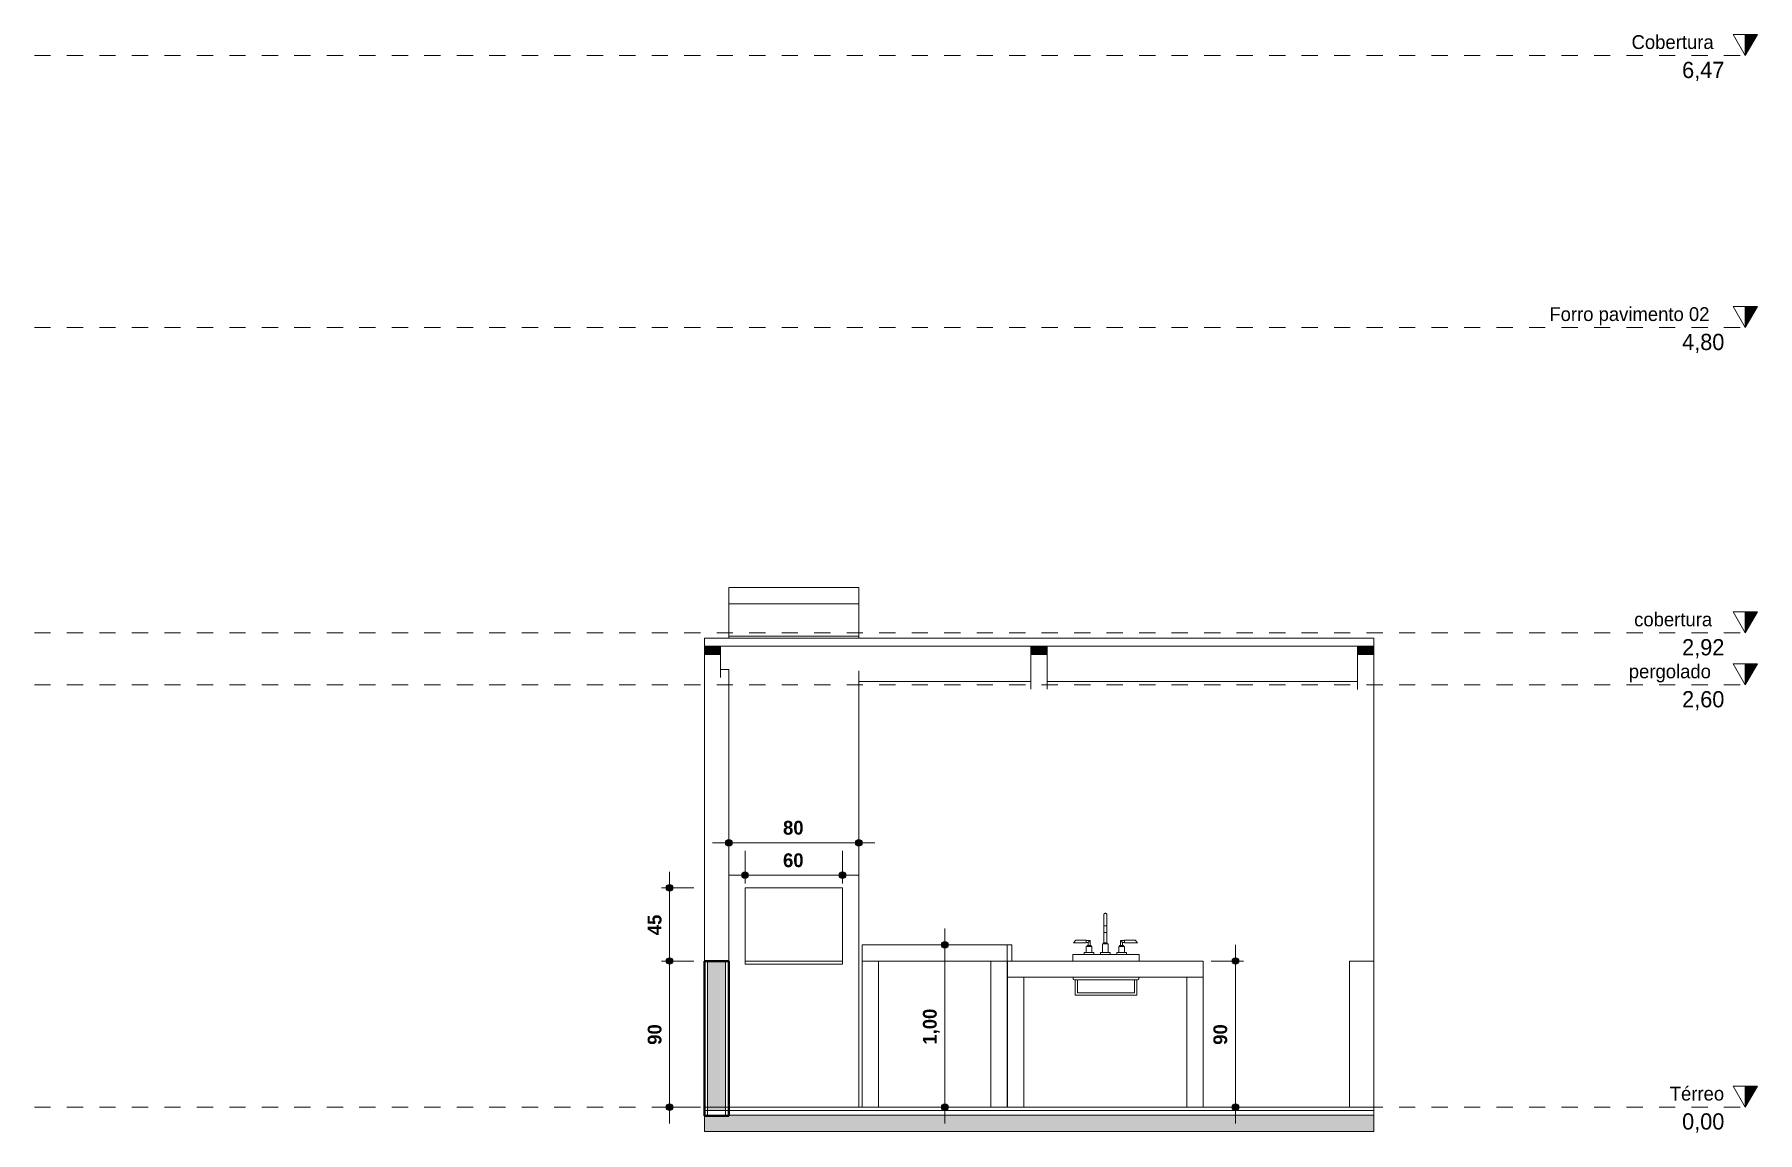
# Model space of a CAD drawing. Header units: metres. Extents: x 10 to 20.6, y -0.2 to 6.6.
import ezdxf

# ---------------------------------------------------------------- set-up
doc = ezdxf.new("R2010")
doc.units = ezdxf.units.M
doc.linetypes.add('_Pontos', pattern=[0.002, 0, -0.002])
for name, color, linetype, lineweight in [('Arestas comuns', 50, 'Continuous', 9), ('Cotas', 50, 'Continuous', 9), ('Cotas-50', 50, 'Continuous', 9), ('Modelos genéricos', 7, 'Continuous', 5), ('Níveis', 50, 'Continuous', 9), ('Padrão de corte', 7, 'Continuous', 20), ('Paredes', 7, 'Continuous', 5), ('Peças hidrossanitárias', 7, 'Continuous', 5), ('Pisos', 7, 'Continuous', 5), ('Quadro estrutural', 7, 'Continuous', 5), ('Telhados', 7, 'Continuous', 5)]:
    doc.layers.add(name, color=color, linetype=linetype, lineweight=lineweight)
doc.styles.add('Century Gothic', font='GOTHIC.TTF', dxfattribs={"height": 0.085})
doc.styles.add('Century Gothic_1', font='GOTHIC.TTF', dxfattribs={"height": 0.1})
doc.styles.add('Century Gothic_B', font='GOTHICB.TTF', dxfattribs={"height": 0.085})
doc.dimstyles.new('externa_1_7_mm_azul_growarq', dxfattribs={"dimscale": 0.3048, "dimtxt": 0.088754, "dimasz": 0.524934, "dimexe": 0.164042, "dimexo": 0.0625, "dimgap": 0.082021, "dimtad": 1, "dimdec": 0, "dimlfac": 100, "dimdsep": 46, "dimtxsty": 'Century Gothic_B', "dimblk1": 'DOTSMALL', "dimblk2": 'DOTSMALL', "dimsah": 1, "dimcen": 0.09, "dimdle": 0.328084, "dimazin": 0, "dimtfac": 1, "dimtdec": 4, "dimtix": 1, "dimtmove": 0, "dimatfit": 3, "dimfxl": 0.492126, "dimfxlon": 1, "dimtvp": 1, "dimtolj": 1, "dimtzin": 0, "dimarcsym": 2})
doc.dimstyles.new('externa_1_7_mm_azul_growarq_1', dxfattribs={"dimscale": 0.3048, "dimtxt": 0.088754, "dimasz": 0.524934, "dimexe": 0.164042, "dimexo": 0.0625, "dimgap": 0.082021, "dimtad": 1, "dimrnd": 0.01, "dimzin": 0, "dimdsep": 46, "dimtxsty": 'Century Gothic_B', "dimblk1": 'DOTSMALL', "dimblk2": 'DOTSMALL', "dimsah": 1, "dimcen": 0.09, "dimdle": 0.328084, "dimazin": 0, "dimtfac": 1, "dimtdec": 4, "dimtix": 1, "dimtmove": 0, "dimatfit": 3, "dimfxl": 0.492126, "dimfxlon": 1, "dimtvp": 1, "dimtolj": 1, "dimtzin": 0, "dimarcsym": 2})

# ---------------------------------------------------------------- blocks, each defined once
blk = doc.blocks.new('Deca_Cuba de Semi-Encaixe Quadrada_L_83C_Mesa e Porta Toalha - L_83C_17_Branco Gelo GE17-3068571-Corte 2')
at = {"layer": 'Peças hidrossanitárias', "color": 10}
for p, q in [((16.382, 0.937), (16.383, 0.9)), ((16.789, 0.94), (16.385, 0.94)), ((16.791, 0.9), (16.792, 0.937)), ((16.384, 0.8), (16.384, 0.792)), ((16.391, 0.785), (16.397, 0.785)), ((16.397, 0.785), (16.397, 0.69)), ((16.397, 0.785), (16.412, 0.785)), ((16.412, 0.705), (16.412, 0.785)), ((16.412, 0.785), (16.762, 0.785)), ((16.762, 0.785), (16.762, 0.705)), ((16.762, 0.785), (16.777, 0.785)), ((16.777, 0.69), (16.777, 0.785)), ((16.777, 0.785), (16.782, 0.785)), ((16.789, 0.792), (16.789, 0.8)), ((16.397, 0.69), (16.777, 0.69)), ((16.762, 0.705), (16.412, 0.705))]:
    blk.add_line(p, q, dxfattribs=at)
for centre, radius, start, end in [((16.385, 0.937), 0.003, 90, 181), ((16.789, 0.937), 0.003, 359, 90), ((16.391, 0.792), 0.007, 181, 270), ((16.782, 0.792), 0.007, 270, 359)]:
    blk.add_arc(centre, radius, start, end, dxfattribs=at)
blk = doc.blocks.new('torneira misturador de bancada_growarq - torneira misturador de bancada_growarq-2978139-Corte 2')
at = {"layer": 'Peças hidrossanitárias', "color": 10}
for p, q in [((16.573, 1.183), (16.573, 1.011)), ((16.573, 1.179), (16.573, 1.18)), ((16.573, 1.18), (16.573, 1.18)), ((16.593, 1.011), (16.593, 1.183)), ((16.573, 1.128), (16.573, 1.076)), ((16.573, 1.116), (16.593, 1.116)), ((16.573, 1.076), (16.593, 1.076)), ((16.593, 1.076), (16.593, 1.128)), ((16.401, 1.028), (16.386, 1.012)), ((16.386, 1.012), (16.465, 1.012)), ((16.387, 1.012), (16.465, 1.012)), ((16.387, 1.012), (16.387, 1.012)), ((16.465, 1.028), (16.401, 1.028)), ((16.465, 1.026), (16.465, 1.028)), ((16.489, 1.026), (16.465, 1.026)), ((16.465, 1.026), (16.465, 1.014)), ((16.465, 1.012), (16.465, 1.014)), ((16.465, 1.014), (16.477, 1.014)), ((16.465, 1.012), (16.465, 1.012)), ((16.466, 1.014), (16.477, 1.014)), ((16.466, 1.014), (16.466, 1.014)), ((16.471, 0.99), (16.466, 0.99)), ((16.466, 0.99), (16.466, 0.953)), ((16.477, 0.996), (16.471, 0.996)), ((16.471, 0.996), (16.471, 0.99)), ((16.471, 0.99), (16.495, 0.99)), ((16.477, 1.014), (16.489, 1.026)), ((16.477, 1.014), (16.477, 0.996)), ((16.477, 0.996), (16.489, 0.996)), ((16.489, 0.996), (16.489, 1.026)), ((16.495, 0.996), (16.489, 0.996)), ((16.495, 0.99), (16.495, 0.996)), ((16.5, 0.99), (16.495, 0.99)), ((16.5, 0.953), (16.5, 0.99)), ((16.571, 1.005), (16.566, 1.005)), ((16.566, 1.005), (16.566, 0.953)), ((16.573, 1.011), (16.571, 1.011)), ((16.571, 1.011), (16.571, 1.005)), ((16.571, 1.005), (16.595, 1.005)), ((16.573, 1.011), (16.593, 1.011)), ((16.595, 1.011), (16.593, 1.011)), ((16.595, 1.005), (16.595, 1.011)), ((16.6, 1.005), (16.595, 1.005)), ((16.6, 0.953), (16.6, 1.005)), ((16.671, 0.99), (16.666, 0.99)), ((16.666, 0.99), (16.666, 0.953)), ((16.677, 0.996), (16.671, 0.996)), ((16.671, 0.996), (16.671, 0.99)), ((16.695, 0.99), (16.671, 0.99)), ((16.701, 1.026), (16.677, 1.026)), ((16.677, 1.026), (16.677, 0.996)), ((16.689, 1.014), (16.677, 1.026)), ((16.689, 0.996), (16.677, 0.996)), ((16.689, 0.996), (16.689, 1.014)), ((16.689, 1.014), (16.701, 1.014)), ((16.695, 0.996), (16.689, 0.996)), ((16.695, 0.99), (16.695, 0.996)), ((16.7, 0.99), (16.695, 0.99)), ((16.7, 0.953), (16.7, 0.99)), ((16.766, 1.028), (16.701, 1.028)), ((16.701, 1.028), (16.701, 1.026)), ((16.701, 1.026), (16.701, 1.014)), ((16.701, 1.014), (16.701, 1.012)), ((16.701, 1.012), (16.781, 1.012)), ((16.781, 1.012), (16.766, 1.028)), ((16.466, 0.953), (16.453, 0.953)), ((16.453, 0.953), (16.453, 0.94)), ((16.466, 0.953), (16.5, 0.953)), ((16.513, 0.953), (16.5, 0.953)), ((16.513, 0.94), (16.513, 0.953)), ((16.553, 0.953), (16.553, 0.94)), ((16.566, 0.953), (16.553, 0.953)), ((16.566, 0.953), (16.6, 0.953)), ((16.613, 0.953), (16.6, 0.953)), ((16.613, 0.94), (16.613, 0.953)), ((16.666, 0.953), (16.653, 0.953)), ((16.653, 0.953), (16.653, 0.94)), ((16.666, 0.953), (16.7, 0.953)), ((16.713, 0.953), (16.7, 0.953)), ((16.713, 0.94), (16.713, 0.953))]:
    blk.add_line(p, q, dxfattribs=at)
at = {"layer": 'Peças hidrossanitárias', "color": 10, "flags": 128}
for points in [[(16.573, 1.184), (16.573, 1.184), (16.573, 1.185), (16.573, 1.185), (16.573, 1.186), (16.573, 1.186), (16.573, 1.186), (16.574, 1.187), (16.574, 1.187), (16.574, 1.188), (16.574, 1.188), (16.574, 1.188), (16.574, 1.189), (16.574, 1.189), (16.575, 1.189), (16.575, 1.19), (16.575, 1.19), (16.575, 1.19), (16.576, 1.191), (16.576, 1.191), (16.576, 1.191), (16.576, 1.191), (16.577, 1.192), (16.577, 1.192), (16.577, 1.192), (16.578, 1.192), (16.578, 1.193), (16.578, 1.193), (16.579, 1.193), (16.579, 1.193), (16.579, 1.193), (16.58, 1.193), (16.58, 1.194), (16.581, 1.194), (16.581, 1.194), (16.581, 1.194), (16.582, 1.194), (16.582, 1.194), (16.583, 1.194), (16.583, 1.194), (16.583, 1.194), (16.584, 1.194), (16.584, 1.194), (16.585, 1.194), (16.585, 1.194), (16.585, 1.194), (16.586, 1.194), (16.586, 1.194), (16.587, 1.193), (16.587, 1.193), (16.587, 1.193), (16.588, 1.193), (16.588, 1.193), (16.588, 1.193), (16.589, 1.192), (16.589, 1.192), (16.589, 1.192), (16.59, 1.192), (16.59, 1.191), (16.59, 1.191), (16.59, 1.191), (16.591, 1.19), (16.591, 1.19), (16.591, 1.19), (16.591, 1.19), (16.592, 1.189), (16.592, 1.189), (16.592, 1.188), (16.592, 1.188), (16.592, 1.188), (16.593, 1.187), (16.593, 1.187), (16.593, 1.187), (16.593, 1.186), (16.593, 1.186), (16.593, 1.185), (16.593, 1.185), (16.593, 1.185), (16.593, 1.184), (16.593, 1.184)], [(16.573, 1.183), (16.573, 1.183), (16.573, 1.183), (16.573, 1.184), (16.573, 1.184), (16.573, 1.184), (16.573, 1.184)], [(16.573, 1.184), (16.573, 1.184), (16.573, 1.184), (16.573, 1.184), (16.573, 1.183), (16.573, 1.183), (16.573, 1.182), (16.573, 1.181)], [(16.593, 1.181), (16.593, 1.182), (16.593, 1.182), (16.593, 1.183), (16.593, 1.183), (16.593, 1.184), (16.593, 1.184), (16.593, 1.184), (16.593, 1.184)], [(16.593, 1.184), (16.593, 1.184), (16.593, 1.184), (16.593, 1.183), (16.593, 1.183)], [(16.573, 1.151), (16.573, 1.15), (16.573, 1.148), (16.573, 1.145), (16.573, 1.143), (16.573, 1.14), (16.573, 1.138), (16.573, 1.135), (16.573, 1.133), (16.573, 1.13), (16.573, 1.128)], [(16.593, 1.128), (16.593, 1.131), (16.593, 1.134), (16.593, 1.136), (16.593, 1.139), (16.593, 1.142), (16.593, 1.144), (16.593, 1.146), (16.593, 1.149), (16.593, 1.151)]]:
    blk.add_lwpolyline(points, dxfattribs=at)
at = {"layer": 'Peças hidrossanitárias', "color": 10}
blk.add_arc((16.583, 1.183), 0.01, 0, 180, dxfattribs=at)
blk = doc.blocks.new('Churrasqueira - Tipo 1-3141361-Corte 2')
at = {"layer": 'Modelos genéricos', "color": 10}
for p, q in [((14.265, 3.2), (15.065, 3.2)), ((14.265, 3.2), (14.265, 3.1)), ((15.065, 3.1), (15.065, 3.2)), ((14.265, 3.1), (14.265, 2.9)), ((15.065, 3.1), (14.265, 3.1)), ((15.065, 2.9), (15.065, 3.1)), ((15.065, 2.9), (14.265, 2.9)), ((14.265, 2.9), (14.265, 2.888)), ((15.065, 2.888), (15.065, 2.9)), ((15.065, 0), (15.065, 2.687)), ((14.365, 1.35), (14.965, 1.35)), ((14.365, 1.35), (14.365, 0.9)), ((14.965, 0.9), (14.965, 1.35)), ((14.365, 0.9), (14.965, 0.9)), ((14.365, 0.9), (14.365, 0.88)), ((14.965, 0.88), (14.365, 0.88)), ((14.965, 0.88), (14.965, 0.9))]:
    blk.add_line(p, q, dxfattribs=at)
blk = doc.blocks.new('Nível - Extremidade do nível - Ponto do triângulo-391962-Corte 2')
at = {"layer": 'Níveis'}
blk.add_hatch(color=256, dxfattribs=at).paths.add_polyline_path([(20.522, 0.13), (20.597, 0.13), (20.522, 0)])
for p, q in [((20.447, 0.13), (20.522, 0.13)), ((20.522, 0), (20.447, 0.13)), ((20.522, 0.13), (20.522, 0)), ((20.522, 0.13), (20.522, 0)), ((20.522, 0), (20.597, 0.13)), ((20.597, 0.13), (20.522, 0.13))]:
    blk.add_line(p, q, dxfattribs=at)
blk = doc.blocks.new('DIMBLOCK1-Corte 2')
at = {"layer": 'Cotas-50', "lineweight": 25}
h = blk.add_hatch(color=152, dxfattribs=at)
edge = h.paths.add_edge_path()
edge.add_arc((14.365, 1.428), 0.02, 0, 360)
h = blk.add_hatch(color=152, dxfattribs=at)
edge = h.paths.add_edge_path()
edge.add_arc((14.965, 1.428), 0.02, 0, 360)
at = {"layer": 'Cotas-50', "color": 142}
for p, q in [((14.365, 1.578), (14.365, 1.378)), ((14.365, 1.428), (14.365, 1.578)), ((14.965, 1.578), (14.965, 1.378)), ((14.965, 1.428), (14.965, 1.578)), ((14.265, 1.428), (15.065, 1.428))]:
    blk.add_line(p, q, dxfattribs=at)
at = {"layer": 'Cotas-50', "color": 152, "lineweight": 25}
for centre in [(14.365, 1.428), (14.965, 1.428)]:
    blk.add_circle(centre, 0.02, dxfattribs=at)
at = {"layer": 'Cotas-50', "color": 0, "insert": (14.599, 1.563), "char_height": 0.085, "width": 0.15763, "attachment_point": 1, "line_spacing_factor": 0.984502, "style": 'Century Gothic_B'}
blk.add_mtext('60', dxfattribs=at)
blk = doc.blocks.new('_DotSmall')
at = {"color": 0, "linetype": 'ByBlock', "const_width": 0.5}
blk.add_lwpolyline([(-0.0625, 0, 1), (0.0625, 0, 1)], format="xyb", close=True, dxfattribs=at)
blk = doc.blocks.new('DIMBLOCK2-Corte 2')
at = {"layer": 'Cotas-50', "lineweight": 25}
h = blk.add_hatch(color=152, dxfattribs=at)
edge = h.paths.add_edge_path()
edge.add_arc((17.384, 0.9), 0.02, 0, 360)
h = blk.add_hatch(color=152, dxfattribs=at)
edge = h.paths.add_edge_path()
edge.add_arc((17.384, 0), 0.02, 0, 360)
at = {"layer": 'Cotas-50', "color": 142}
for p, q in [((17.384, -0.1), (17.384, 1)), ((17.234, 0.9), (17.434, 0.9)), ((17.384, 0.9), (17.234, 0.9)), ((17.234, 0), (17.434, 0)), ((17.384, 0), (17.234, 0))]:
    blk.add_line(p, q, dxfattribs=at)
at = {"layer": 'Cotas-50', "color": 152, "lineweight": 25}
for centre in [(17.384, 0.9), (17.384, 0)]:
    blk.add_circle(centre, 0.02, dxfattribs=at)
at = {"layer": 'Cotas-50', "color": 0, "insert": (17.248, 0.384), "char_height": 0.085, "width": 0.15763, "attachment_point": 1, "rotation": 90, "line_spacing_factor": 0.984502, "style": 'Century Gothic_B'}
blk.add_mtext('90', dxfattribs=at)
blk = doc.blocks.new('DIMBLOCK3-Corte 2')
at = {"layer": 'Cotas-50', "lineweight": 25}
h = blk.add_hatch(color=152, dxfattribs=at)
edge = h.paths.add_edge_path()
edge.add_arc((13.901, 1.35), 0.02, 0, 360)
h = blk.add_hatch(color=152, dxfattribs=at)
edge = h.paths.add_edge_path()
edge.add_arc((13.901, 0.9), 0.02, 0, 360)
at = {"layer": 'Cotas-50', "color": 142}
for p, q in [((13.901, 0.8), (13.901, 1.45)), ((14.051, 1.35), (13.851, 1.35)), ((13.901, 1.35), (14.051, 1.35)), ((14.051, 0.9), (13.851, 0.9)), ((13.901, 0.9), (14.051, 0.9))]:
    blk.add_line(p, q, dxfattribs=at)
at = {"layer": 'Cotas-50', "color": 152, "lineweight": 25}
for centre in [(13.901, 1.35), (13.901, 0.9)]:
    blk.add_circle(centre, 0.02, dxfattribs=at)
at = {"layer": 'Cotas-50', "color": 0, "insert": (13.766, 1.059), "char_height": 0.085, "width": 0.15763, "attachment_point": 1, "rotation": 90, "line_spacing_factor": 0.984502, "style": 'Century Gothic_B'}
blk.add_mtext('45', dxfattribs=at)
blk = doc.blocks.new('DIMBLOCK4-Corte 2')
at = {"layer": 'Cotas-50', "lineweight": 25}
h = blk.add_hatch(color=152, dxfattribs=at)
edge = h.paths.add_edge_path()
edge.add_arc((14.265, 1.628), 0.02, 0, 360)
h = blk.add_hatch(color=152, dxfattribs=at)
edge = h.paths.add_edge_path()
edge.add_arc((15.065, 1.628), 0.02, 0, 360)
at = {"layer": 'Cotas-50', "color": 142}
for p, q in [((15.165, 1.628), (14.165, 1.628)), ((14.265, 1.478), (14.265, 1.678)), ((14.265, 1.628), (14.265, 1.478)), ((15.065, 1.478), (15.065, 1.678)), ((15.065, 1.628), (15.065, 1.478))]:
    blk.add_line(p, q, dxfattribs=at)
at = {"layer": 'Cotas-50', "color": 152, "lineweight": 25}
for centre in [(14.265, 1.628), (15.065, 1.628)]:
    blk.add_circle(centre, 0.02, dxfattribs=at)
at = {"layer": 'Cotas-50', "color": 0, "insert": (14.599, 1.763), "char_height": 0.085, "width": 0.15763, "attachment_point": 1, "line_spacing_factor": 0.984502, "style": 'Century Gothic_B'}
blk.add_mtext('80', dxfattribs=at)
blk = doc.blocks.new('DIMBLOCK5-Corte 2')
at = {"layer": 'Cotas-50', "lineweight": 25}
h = blk.add_hatch(color=152, dxfattribs=at)
edge = h.paths.add_edge_path()
edge.add_arc((15.595, 1), 0.02, 0, 360)
h = blk.add_hatch(color=152, dxfattribs=at)
edge = h.paths.add_edge_path()
edge.add_arc((15.595, 0), 0.02, 0, 360)
at = {"layer": 'Cotas-50', "color": 142}
for p, q in [((15.595, -0.1), (15.595, 1.1)), ((15.445, 1), (15.645, 1)), ((15.595, 1), (15.445, 1)), ((15.445, 0), (15.645, 0)), ((15.595, 0), (15.445, 0))]:
    blk.add_line(p, q, dxfattribs=at)
at = {"layer": 'Cotas-50', "color": 152, "lineweight": 25}
for centre in [(15.595, 1), (15.595, 0)]:
    blk.add_circle(centre, 0.02, dxfattribs=at)
at = {"layer": 'Cotas-50', "color": 0, "insert": (15.46, 0.385), "char_height": 0.085, "width": 0.27585, "attachment_point": 1, "rotation": 90, "line_spacing_factor": 0.984502, "style": 'Century Gothic_B'}
blk.add_mtext('1,00', dxfattribs=at)
blk = doc.blocks.new('DIMBLOCK6-Corte 2')
at = {"layer": 'Cotas-50', "lineweight": 25}
h = blk.add_hatch(color=152, dxfattribs=at)
edge = h.paths.add_edge_path()
edge.add_arc((13.901, 0.9), 0.02, 0, 360)
h = blk.add_hatch(color=152, dxfattribs=at)
edge = h.paths.add_edge_path()
edge.add_arc((13.901, 0), 0.02, 0, 360)
at = {"layer": 'Cotas-50', "color": 142}
for p, q in [((13.901, -0.1), (13.901, 1)), ((14.051, 0.9), (13.851, 0.9)), ((13.901, 0.9), (14.051, 0.9)), ((14.051, 0), (13.851, 0)), ((13.901, 0), (14.051, 0))]:
    blk.add_line(p, q, dxfattribs=at)
at = {"layer": 'Cotas-50', "color": 152, "lineweight": 25}
for centre in [(13.901, 0.9), (13.901, 0)]:
    blk.add_circle(centre, 0.02, dxfattribs=at)
at = {"layer": 'Cotas-50', "color": 0, "insert": (13.766, 0.384), "char_height": 0.085, "width": 0.15763, "attachment_point": 1, "rotation": 90, "line_spacing_factor": 0.984502, "style": 'Century Gothic_B'}
blk.add_mtext('90', dxfattribs=at)

msp = doc.modelspace()

# ---------------------------------------------------------------- hatches: boundary and pattern name
at = {"layer": 'Padrão de corte'}
msp.add_hatch(color=251, dxfattribs=at).paths.add_polyline_path([(14.245, -0.02), (14.245, 0.9), (14.135, 0.9), (14.135, -0.02)])
at = {"layer": 'Padrão de corte', "lineweight": 5}
msp.add_hatch(color=29, dxfattribs=at).paths.add_polyline_path([(14.115, -0.15), (18.235, -0.15), (18.235, -0.05), (14.115, -0.05)])
at = {"layer": 'Quadro estrutural'}
for points in [[(14.215, 2.788), (14.215, 2.838), (14.115, 2.838), (14.115, 2.788)], [(16.225, 2.788), (16.225, 2.838), (16.125, 2.838), (16.125, 2.788)], [(18.235, 2.788), (18.235, 2.838), (18.135, 2.838), (18.135, 2.788)]]:
    msp.add_hatch(color=47, dxfattribs=at).paths.add_polyline_path(points)

# ---------------------------------------------------------------- linework, layer by layer
at = {"layer": 'Arestas comuns', "color": 10, "lineweight": 5}
for p, q in [((14.135, 0.9), (14.135, -0.054)), ((14.245, 0.9), (14.245, -0.054))]:
    msp.add_line(p, q, dxfattribs=at)
at = {"layer": 'Arestas comuns'}
for p, q in [((18.235, -0.02), (14.115, -0.02)), ((18.235, -0.05), (14.115, -0.05))]:
    msp.add_line(p, q, dxfattribs=at)
at = {"layer": 'Modelos genéricos', "color": 10}
for p, q in [((15.086, 1), (15.978, 1)), ((15.086, 1), (15.086, 0.9)), ((15.978, 0.9), (15.978, 1)), ((15.978, 0.9), (15.086, 0.9)), ((15.086, 0.9), (15.186, 0.9)), ((15.086, 0), (15.086, 0.9)), ((15.186, 0.9), (15.186, 0)), ((15.878, 0.9), (15.978, 0.9)), ((15.878, 0), (15.878, 0.9)), ((15.978, 0), (15.978, 0.9)), ((15.981, 0.9), (17.185, 0.9)), ((15.981, 0.9), (15.981, 0.8)), ((17.185, 0.8), (17.185, 0.9)), ((17.185, 0.8), (15.981, 0.8)), ((15.981, 0.8), (16.081, 0.8)), ((15.981, 0), (15.981, 0.8)), ((16.081, 0.8), (16.081, 0)), ((17.085, 0.8), (17.185, 0.8)), ((17.085, 0), (17.085, 0.8)), ((17.185, 0), (17.185, 0.8))]:
    msp.add_line(p, q, dxfattribs=at)
for centre, start, end in [((16.391, 0.792), 181, 210.6667), ((16.782, 0.792), 329.3333, 359)]:
    msp.add_arc(centre, 0.007, start, end, dxfattribs=at)
at = {"layer": 'Níveis', "color": 9, "linetype": '_Pontos'}
for p, q in [((9.991, 6.475), (20.522, 6.475)), ((9.991, 4.8), (20.522, 4.8)), ((9.991, 2.92), (20.522, 2.92)), ((9.991, 2.6), (20.522, 2.6)), ((9.991, 0), (20.522, 0))]:
    msp.add_line(p, q, dxfattribs=at)
at = {"layer": 'Paredes', "color": 10}
for p, q in [((14.265, 2.695), (14.215, 2.695)), ((14.265, 2.695), (14.265, 0.9)), ((14.115, 0.9), (14.115, 2.645)), ((16.125, 2.622), (15.065, 2.622)), ((18.135, 2.622), (16.225, 2.622)), ((18.235, 0), (18.235, 2.572)), ((18.085, 0), (18.085, 0.9)), ((18.235, 0.9), (18.085, 0.9))]:
    msp.add_line(p, q, dxfattribs=at)
at = {"layer": 'Paredes', "color": 250, "lineweight": 40}
for p, q in [((14.115, 0.9), (14.115, -0.054)), ((14.265, 0.9), (14.115, 0.9)), ((14.265, -0.054), (14.265, 0.9)), ((14.115, -0.054), (14.265, -0.054))]:
    msp.add_line(p, q, dxfattribs=at)
at = {"layer": 'Pisos', "color": 10}
for p, q in [((15.978, 1), (16.008, 1)), ((15.978, 1), (15.978, 0.9)), ((16.008, 1), (16.008, 0.9)), ((16.008, 0.9), (15.978, 0.9))]:
    msp.add_line(p, q, dxfattribs=at)
at = {"layer": 'Pisos', "lineweight": 20}
for p, q in [((18.235, 0), (14.115, 0)), ((18.235, -0.15), (18.235, 0)), ((14.115, -0.054), (14.115, -0.15)), ((14.115, -0.15), (18.235, -0.15))]:
    msp.add_line(p, q, dxfattribs=at)
at = {"layer": 'Quadro estrutural', "lineweight": 20}
for p, q in [((14.215, 2.838), (14.115, 2.838)), ((14.115, 2.838), (14.115, 2.788)), ((14.115, 2.788), (14.215, 2.788)), ((14.215, 2.788), (14.215, 2.838)), ((16.225, 2.839), (16.125, 2.839)), ((16.125, 2.839), (16.125, 2.788)), ((16.125, 2.788), (16.225, 2.788)), ((16.225, 2.788), (16.225, 2.839)), ((18.235, 2.838), (18.135, 2.838)), ((18.135, 2.838), (18.135, 2.788)), ((18.135, 2.788), (18.235, 2.788)), ((18.235, 2.788), (18.235, 2.838))]:
    msp.add_line(p, q, dxfattribs=at)
at = {"layer": 'Quadro estrutural', "color": 10}
for p, q in [((14.115, 2.788), (14.115, 2.645)), ((14.215, 2.788), (14.215, 2.645)), ((16.125, 2.788), (16.125, 2.573)), ((16.225, 2.788), (16.225, 2.573)), ((18.135, 2.788), (18.135, 2.572)), ((18.235, 2.788), (18.235, 2.572)), ((18.235, 2.606), (18.236, 2.556)), ((18.236, 2.556), (18.235, 2.556))]:
    msp.add_line(p, q, dxfattribs=at)
at = {"layer": 'Telhados', "lineweight": 20}
for p, q in [((18.235, 2.888), (14.115, 2.888)), ((14.115, 2.888), (14.115, 2.838)), ((18.235, 2.838), (18.235, 2.888)), ((14.115, 2.838), (18.235, 2.838))]:
    msp.add_line(p, q, dxfattribs=at)

# ---------------------------------------------------------------- block references
at = {"layer": 'Modelos genéricos', "color": 10}
msp.add_blockref('Churrasqueira - Tipo 1-3141361-Corte 2', (0, 0), dxfattribs=at)
at = {"layer": 'Níveis'}
for p in [(0, 6.475), (0, 4.8), (0, 2.92), (0, 2.6), (0, 0)]:
    msp.add_blockref('Nível - Extremidade do nível - Ponto do triângulo-391962-Corte 2', p, dxfattribs=at)
at = {"layer": 'Peças hidrossanitárias', "color": 10}
for name in ['torneira misturador de bancada_growarq - torneira misturador de bancada_growarq-2978139-Corte 2', 'Deca_Cuba de Semi-Encaixe Quadrada_L_83C_Mesa e Porta Toalha - L_83C_17_Branco Gelo GE17-3068571-Corte 2']:
    msp.add_blockref(name, (0, 0), dxfattribs=at)

# ---------------------------------------------------------------- texts
at = {"layer": 'Níveis', "color": 7, "attachment_point": 1}
for s, insert, char_height, width, style in [('Cobertura', (19.822, 6.601), 0.085, 0.70949, 'Century Gothic'), ('6,47', (20.133, 6.437), 0.1, 0.3327, 'Century Gothic_1'), ('Forro pavimento 02', (19.316, 4.926), 0.085, 1.32278, 'Century Gothic'), ('4,80', (20.133, 4.762), 0.1, 0.3327, 'Century Gothic_1'), ('cobertura', (19.838, 3.046), 0.085, 0.68945, 'Century Gothic'), ('2,92', (20.133, 2.882), 0.1, 0.3327, 'Century Gothic_1'), ('pergolado', (19.805, 2.726), 0.085, 0.72954, 'Century Gothic'), ('2,60', (20.133, 2.562), 0.1, 0.3327, 'Century Gothic_1'), ('Térreo', (20.057, 0.126), 0.085, 0.42489, 'Century Gothic'), ('0,00', (20.133, -0.038), 0.1, 0.3327, 'Century Gothic_1')]:
    msp.add_mtext(s, dxfattribs=dict(at, insert=insert, char_height=char_height, width=width, style=style))

# ---------------------------------------------------------------- dimensions: what is measured, and where the dimension line sits
at = {"layer": 'Cotas', "color": 142}
for base, p1, p2, override, picture, middle in [((14.265, 1.628), (15.065, 1.478), (14.265, 1.478), {"dimpost": '<>', "dimfxl": 0.8}, 'DIMBLOCK4-Corte 2', (14.665, 1.697)), ((14.965, 1.428), (14.365, 1.578), (14.965, 1.578), {"dimpost": '<>', "dimfxl": 0.6}, 'DIMBLOCK1-Corte 2', (14.665, 1.497))]:
    dim = msp.add_linear_dim(base=base, p1=p1, p2=p2, dimstyle='externa_1_7_mm_azul_growarq', override=override, dxfattribs=at)
    dim.commit()
    dim.dimension.update_dxf_attribs({"geometry": picture, "text_midpoint": middle})
for base, p1, p2, dimstyle, override, picture, middle in [((13.901, 1.35), (14.051, 0.9), (14.051, 1.35), 'externa_1_7_mm_azul_growarq', {"dimpost": '<>', "dimfxl": 0.45}, 'DIMBLOCK3-Corte 2', (13.832, 1.125)), ((15.595, 1), (15.445, 0), (15.445, 1), 'externa_1_7_mm_azul_growarq_1', {"dimpost": '<>', "dimfxl": 1}, 'DIMBLOCK5-Corte 2', (15.525, 0.5)), ((13.901, 0.9), (14.051, 0), (14.051, 0.9), 'externa_1_7_mm_azul_growarq', {"dimpost": '<>', "dimfxl": 0.9}, 'DIMBLOCK6-Corte 2', (13.832, 0.45)), ((17.384, 0.9), (17.234, 0), (17.234, 0.9), 'externa_1_7_mm_azul_growarq', {"dimpost": '<>', "dimfxl": 0.9}, 'DIMBLOCK2-Corte 2', (17.314, 0.45))]:
    dim = msp.add_linear_dim(base=base, p1=p1, p2=p2, angle=90, dimstyle=dimstyle, override=override, dxfattribs=at)
    dim.commit()
    dim.dimension.update_dxf_attribs({"geometry": picture, "text_midpoint": middle})

doc.saveas('drawing.dxf')
